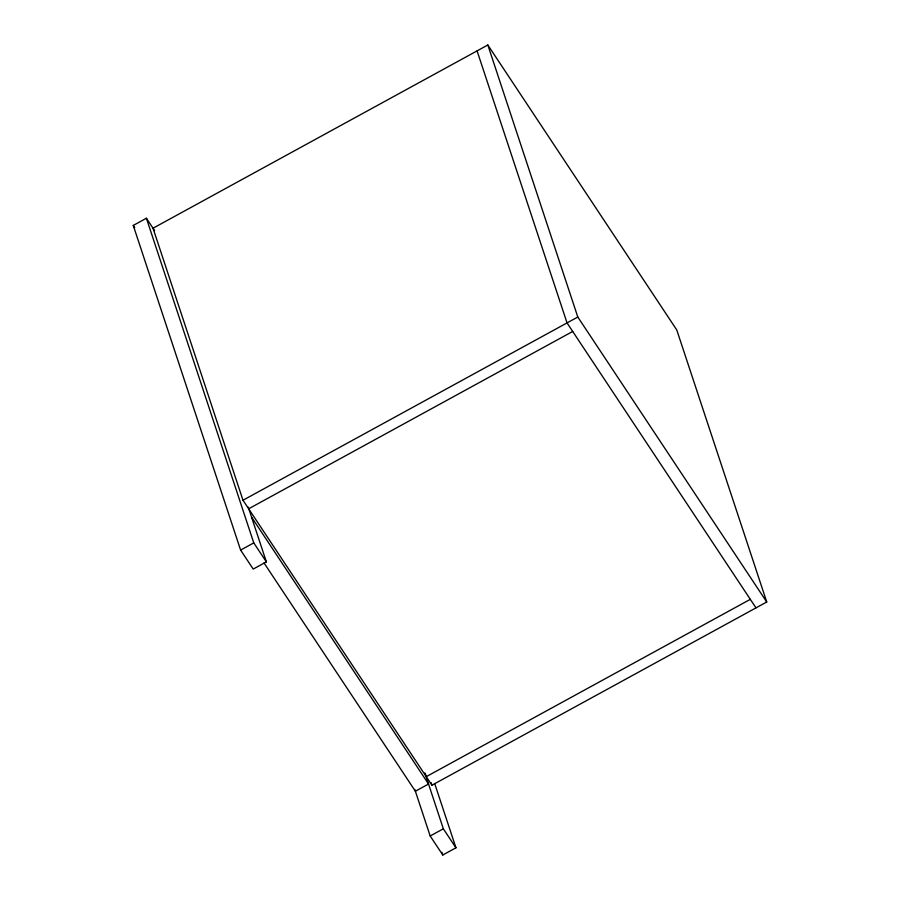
<?xml version="1.0" encoding="UTF-8"?>
<svg xmlns="http://www.w3.org/2000/svg" width="900" height="900" viewBox="0 0 900 900"><rect width="100%" height="100%" fill="white"/><g stroke="black" fill="none" stroke-linecap="round" stroke-linejoin="round"><path stroke-width="1.35" d="M248.265 507.15L266.366 561.881L253.215 569.081L240.615 550.08L133.256 225.439L146.407 218.25L154.564 230.535M487.834 45L153.023 228.218L242.989 500.243L431.933 785.216L766.744 601.999L676.778 329.974L487.834 45L577.8 317.025L766.744 601.999M242.989 500.243L577.8 317.025M248.648 508.793L572.704 331.459M240.615 550.08L253.766 542.88L146.407 218.25M750.319 599.332L426.262 776.666L425.374 774M434.824 783.945L455.94 847.8L442.789 855L430.189 835.999L443.34 828.799L424.868 772.92M755.989 607.883L567.034 322.909L477.079 50.884M133.256 225.439L134.741 227.678M251.561 517.106L428.535 784.024L415.384 791.224L264.015 562.928M253.766 542.88L266.366 561.881M443.34 828.799L455.94 847.8M431.044 782.55L431.933 785.216M441.911 852.334L442.789 855M414.787 789.435L430.189 835.999"/></g></svg>
